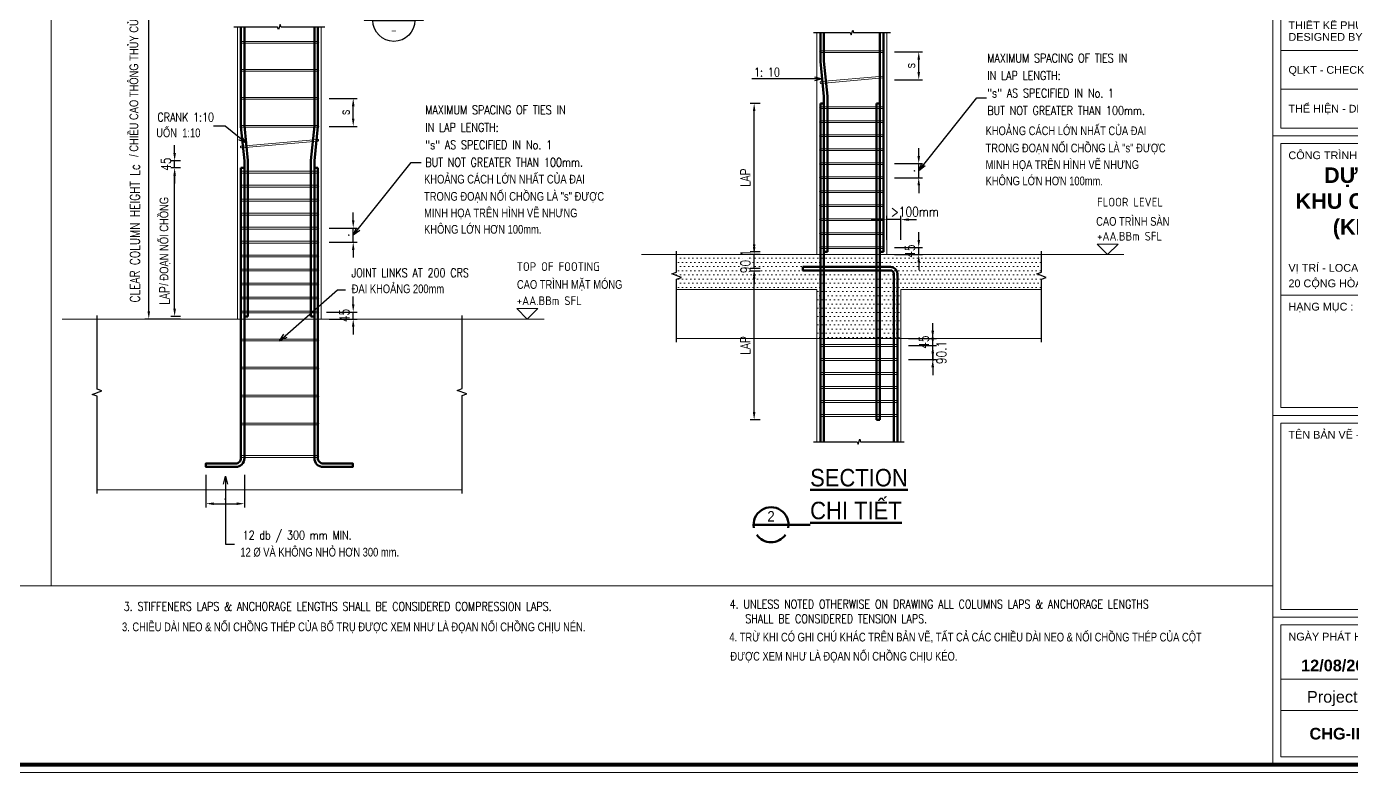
# Model space of a CAD drawing. Header units: millimetres. Extents: x -88960 to 836140, y 175458 to 320791.
# Drawn here: x 368116 to 402266, y 176958 to 196175 of the extents above; entities that cross this region are included whole.
import ezdxf
from ezdxf.enums import TextEntityAlignment as Align

# ---------------------------------------------------------------- set-up
doc = ezdxf.new("R2010")
doc.units = ezdxf.units.MM
doc.header["$LTSCALE"] = 1000
doc.layers.get('0').update_dxf_attribs({"linetype": 'CONTINUOUS'})
doc.layers.get('DEFPOINTS').update_dxf_attribs({"linetype": 'CONTINUOUS'})
for name, color, linetype, lineweight in [('Ap0102_dim', 145, 'CONTINUOUS', 25), ('Ap0104_leader', 145, 'CONTINUOUS', 25), ('Ap0202_T', 141, 'CONTINUOUS', 25), ('Ap0205_T', 253, 'CONTINUOUS', 50), ('Ap0310_PSS', 130, 'CONTINUOUS', 18), ('Ap0311_H', 8, 'CONTINUOUS', 15), ('Ap0314_Kh', 253, 'CONTINUOUS', 15), ('Ap0401_Reinf', 1, 'CONTINUOUS', 50), ('Ap0402_Reinf.S', 6, 'CONTINUOUS', 35), ('Ap0403_RT', 40, 'CONTINUOUS', 20)]:
    doc.layers.add(name, color=color, linetype=linetype, lineweight=lineweight)
doc.styles.add('ARC8', font='simplex', dxfattribs={"width": 0.8})
doc.styles.add('Arial', font='arial.ttf', dxfattribs={"width": 0.8})
doc.styles.add('CHG_XX_Khung ten$0$A1 BORDER$0$ARIAL', font='arial.ttf')
doc.styles.add('CHG_XX_Khung ten$0$A1 BORDER$0$Arial - Bold', font='arialbd.ttf', dxfattribs={"height": 2.5})
doc.styles.add('CHG_XX_Khung ten$0$title block pccc$0$ARIAL', font='arial.ttf')
doc.styles.add('ISOCP', font='isocp.shx')
doc.styles.add('romans', font='romans.shx', dxfattribs={"width": 0.8})
doc.styles.add('S-TEXT35', font='VHELVEN_0.TTF', dxfattribs={"width": 0.9})
doc.styles.add('S-TEXT50', font='VHELVEN_0.TTF', dxfattribs={"width": 0.9})
doc.styles.add('vn-vni', font='vn_vni.shx', dxfattribs={"width": 0.8})
doc.dimstyles.new('TL 20', dxfattribs={"dimscale": 0, "dimtxt": 250, "dimasz": 200, "dimexe": 100, "dimexo": 200, "dimgap": 100, "dimtad": 1, "dimdec": 1, "dimlfac": 0.2, "dimdsep": 46, "dimtxsty": 'romans', "dimcen": 200, "dimdle": 100, "dimclrd": 256, "dimclre": 256, "dimclrt": 1, "dimaunit": 1, "dimadec": 0, "dimazin": 0, "dimtfac": 1, "dimtdec": 1, "dimtix": 1, "dimtmove": 2, "dimatfit": 3, "dimldrblk": 'OPEN30', "dimfxl": 1, "dimtolj": 1, "dimtzin": 0, "dimarcsym": 0})
doc.dimstyles.new('TL 25', dxfattribs={"dimscale": 0, "dimtxt": 250, "dimasz": 200, "dimexe": 100, "dimexo": 200, "dimgap": 100, "dimtad": 1, "dimdec": 1, "dimlfac": 0.25, "dimdsep": 46, "dimtxsty": 'romans', "dimcen": 200, "dimdle": 100, "dimclrd": 256, "dimclre": 256, "dimclrt": 1, "dimaunit": 1, "dimadec": 0, "dimazin": 0, "dimtfac": 1, "dimtdec": 1, "dimtix": 1, "dimtmove": 2, "dimatfit": 3, "dimldrblk": 'OPEN30', "dimfxl": 1, "dimtolj": 1, "dimtzin": 0, "dimarcsym": 0})

# ---------------------------------------------------------------- blocks, each defined once
blk = doc.blocks.new('*D301')
at = {"layer": 'Ap0102_dim', "lineweight": -2, "transparency": 16777216}
for p, q in [((372742, 184629), (372742, 183783)), ((373733, 184629), (373733, 183783)), ((372942, 183883), (373533, 183883))]:
    blk.add_line(p, q, dxfattribs=at)
at = {"layer": 'Ap0102_dim', "transparency": 16777216}
for points in [[(372942, 183916), (372942, 183849), (372742, 183883)], [(373533, 183916), (373533, 183849), (373733, 183883)]]:
    blk.add_solid(points, dxfattribs=at)
at = {"layer": 'DEFPOINTS', "color": 0, "transparency": 16777216}
for p in [(372742, 184829), (373733, 184829), (373733, 183883)]:
    blk.add_point(p, dxfattribs=at)
at = {"layer": 'Ap0102_dim', "color": 1, "transparency": 16777216, "insert": (373237, 184108), "char_height": 250, "attachment_point": 5, "style": 'romans'}
blk.add_mtext('\\A1;.', dxfattribs=at)
blk = doc.blocks.new('_Open30')
at = {"color": 0, "linetype": 'ByBlock', "lineweight": -2}
for p, q in [((-1, 0.27), (0, 0)), ((0, 0), (-1, -0.27)), ((0, 0), (-1, 0))]:
    blk.add_line(p, q, dxfattribs=at)
blk = doc.blocks.new('*D302')
at = {"layer": 'Ap0102_dim', "lineweight": -2, "transparency": 16777216}
for p, q in [((376537, 189019), (376537, 189219)), ((375847, 188819), (376637, 188819)), ((375915, 188639), (376637, 188639)), ((376537, 188639), (376537, 188819)), ((376537, 188439), (376537, 188239))]:
    blk.add_line(p, q, dxfattribs=at)
at = {"layer": 'Ap0102_dim', "transparency": 16777216}
for points in [[(376504, 189019), (376570, 189019), (376537, 188819)], [(376504, 188439), (376570, 188439), (376537, 188639)]]:
    blk.add_solid(points, dxfattribs=at)
at = {"layer": 'DEFPOINTS', "color": 0, "transparency": 16777216}
for p in [(375647, 188819, 450), (375715, 188639, 450), (376537, 188819)]:
    blk.add_point(p, dxfattribs=at)
at = {"layer": 'Ap0102_dim', "color": 1, "transparency": 16777216, "insert": (376312, 188729), "char_height": 250, "attachment_point": 5, "rotation": 90, "style": 'romans'}
blk.add_mtext('\\A1;45', dxfattribs=at)
blk = doc.blocks.new('*D307')
at = {"layer": 'Ap0102_dim', "lineweight": -2, "transparency": 16777216}
for p, q in [((376537, 191181), (376537, 191381)), ((375915, 190981), (376637, 190981)), ((376537, 190621), (376537, 190981)), ((375915, 190621), (376637, 190621)), ((376537, 190421), (376537, 190221))]:
    blk.add_line(p, q, dxfattribs=at)
at = {"layer": 'Ap0102_dim', "transparency": 16777216}
for points in [[(376504, 191181), (376570, 191181), (376537, 190981)], [(376504, 190421), (376570, 190421), (376537, 190621)]]:
    blk.add_solid(points, dxfattribs=at)
at = {"layer": 'DEFPOINTS', "color": 0, "transparency": 16777216}
for p in [(375715, 190981, 450), (376537, 190981), (375715, 190621, 450)]:
    blk.add_point(p, dxfattribs=at)
at = {"layer": 'Ap0102_dim', "color": 1, "transparency": 16777216, "insert": (376312, 190801), "char_height": 250, "attachment_point": 5, "rotation": 90, "style": 'romans'}
blk.add_mtext('\\A1;.', dxfattribs=at)
blk = doc.blocks.new('SN3')
at = {"layer": 'Ap0202_T'}
h = blk.add_hatch(color=256, dxfattribs=at)
edge = h.paths.add_edge_path()
edge.add_line((-849, 0), (-424, 424))
edge.add_ellipse((0, 0), major_axis=(-424, 424), ratio=1, start_angle=0, end_angle=45)
edge.add_line((-600, 0), (-849, 0))
edge = h.paths.add_edge_path()
edge.add_line((-424, 424), (0, 849))
edge.add_line((0, 849), (424, 424))
edge.add_ellipse((0, 0), major_axis=(-424, -424), ratio=1, start_angle=180, end_angle=225)
edge.add_ellipse((0, 0), major_axis=(-424, 424), ratio=1, start_angle=315, end_angle=360)
edge = h.paths.add_edge_path()
edge.add_ellipse((0, 0), major_axis=(-424, -424), ratio=1, start_angle=135, end_angle=180)
edge.add_line((424, 424), (849, 0))
edge.add_line((849, 0), (600, 0))
blk.add_line((-600, 0), (600, 0), dxfattribs=at)
blk.add_lwpolyline([(-600, 0), (-849, 0), (0, 849), (849, 0), (600, 0)], dxfattribs=at)
blk.add_circle((0, 0), 600, dxfattribs=at)
at = {"layer": 'Ap0202_T', "style": 'Arial', "width": 0.8}
blk.add_attdef('SN3', text='', height=350, dxfattribs=at).set_placement((15, 100), align=Align.CENTER)
at = {"layer": 'Ap0202_T', "style": 'ISOCP'}
blk.add_attdef('REF', text='', height=250, dxfattribs=at).set_placement((0, -400), align=Align.CENTER)
blk = doc.blocks.new('*D288')
at = {"layer": 'Ap0102_dim', "lineweight": -2, "transparency": 16777216}
for p, q in [((391112, 192842), (391112, 193042)), ((390490, 192642), (391212, 192642)), ((391112, 192281), (391112, 192642)), ((390490, 192281), (391212, 192281)), ((391112, 192081), (391112, 191881))]:
    blk.add_line(p, q, dxfattribs=at)
at = {"layer": 'Ap0102_dim', "transparency": 16777216}
for points in [[(391079, 192842), (391146, 192842), (391112, 192642)], [(391079, 192081), (391146, 192081), (391112, 192281)]]:
    blk.add_solid(points, dxfattribs=at)
at = {"layer": 'DEFPOINTS', "color": 0, "transparency": 16777216}
for p in [(390290, 192642, 450), (391112, 192642), (390290, 192281, 450)]:
    blk.add_point(p, dxfattribs=at)
at = {"layer": 'Ap0102_dim', "color": 1, "transparency": 16777216, "insert": (390887, 192461), "char_height": 250, "attachment_point": 5, "rotation": 90, "style": 'romans'}
blk.add_mtext('\\A1;.', dxfattribs=at)
blk = doc.blocks.new('*D289')
at = {"layer": 'Ap0102_dim', "lineweight": -2, "transparency": 16777216}
for p, q in [((391112, 190679), (391112, 190879)), ((390490, 190479), (391212, 190479)), ((390490, 190299), (391212, 190299)), ((391112, 190299), (391112, 190479)), ((391112, 190099), (391112, 189899))]:
    blk.add_line(p, q, dxfattribs=at)
at = {"layer": 'Ap0102_dim', "transparency": 16777216}
for points in [[(391079, 190679), (391146, 190679), (391112, 190479)], [(391079, 190099), (391146, 190099), (391112, 190299)]]:
    blk.add_solid(points, dxfattribs=at)
at = {"layer": 'DEFPOINTS', "color": 0, "transparency": 16777216}
for p in [(390290, 190479, 450), (390290, 190299, 450), (391112, 190479)]:
    blk.add_point(p, dxfattribs=at)
at = {"layer": 'Ap0102_dim', "color": 1, "transparency": 16777216, "insert": (390887, 190389), "char_height": 250, "attachment_point": 5, "rotation": 90, "style": 'romans'}
blk.add_mtext('\\A1;45', dxfattribs=at)
blk = doc.blocks.new('*D290')
at = {"layer": 'Ap0102_dim', "lineweight": -2, "transparency": 16777216}
for p, q in [((390490, 195525), (391212, 195525)), ((391112, 195004), (391112, 195325)), ((390490, 194804), (391212, 194804))]:
    blk.add_line(p, q, dxfattribs=at)
at = {"layer": 'Ap0102_dim', "transparency": 16777216}
for points in [[(391079, 195325), (391146, 195325), (391112, 195525)], [(391079, 195004), (391146, 195004), (391112, 194804)]]:
    blk.add_solid(points, dxfattribs=at)
at = {"layer": 'DEFPOINTS', "color": 0, "transparency": 16777216}
for p in [(390290, 195525, 450), (391112, 195525), (390290, 194804, 450)]:
    blk.add_point(p, dxfattribs=at)
at = {"layer": 'Ap0102_dim', "color": 1, "transparency": 16777216, "insert": (390887, 195164), "char_height": 250, "attachment_point": 5, "rotation": 90, "style": 'romans'}
blk.add_mtext('\\A1;s', dxfattribs=at)
blk = doc.blocks.new('*D291')
at = {"layer": 'Ap0102_dim', "lineweight": -2, "transparency": 16777216}
for p, q in [((387024, 194196), (386770, 194196)), ((386870, 190567), (386870, 193996)), ((387024, 190367), (386770, 190367))]:
    blk.add_line(p, q, dxfattribs=at)
at = {"layer": 'Ap0102_dim', "transparency": 16777216}
for points in [[(386837, 193996), (386904, 193996), (386870, 194196)], [(386837, 190567), (386904, 190567), (386870, 190367)]]:
    blk.add_solid(points, dxfattribs=at)
at = {"layer": 'DEFPOINTS', "color": 0, "transparency": 16777216}
for p in [(386870, 194196), (387224, 194196, 450), (387224, 190367, 450)]:
    blk.add_point(p, dxfattribs=at)
at = {"layer": 'Ap0102_dim', "color": 1, "transparency": 16777216, "insert": (386645, 192281), "char_height": 250, "attachment_point": 5, "rotation": 90, "style": 'romans'}
blk.add_mtext('\\A1;LAP', dxfattribs=at)
blk = doc.blocks.new('*D292')
at = {"layer": 'Ap0102_dim', "lineweight": -2, "ltscale": 50, "transparency": 16777216}
for p, q in [((390290, 190679), (390290, 191300)), ((390651, 190679), (390651, 191300)), ((390090, 191200), (389890, 191200)), ((390651, 191200), (390290, 191200)), ((390851, 191200), (391051, 191200))]:
    blk.add_line(p, q, dxfattribs=at)
at = {"layer": 'Ap0102_dim', "ltscale": 50, "transparency": 16777216}
for points in [[(390090, 191234), (390090, 191167), (390290, 191200)], [(390851, 191234), (390851, 191167), (390651, 191200)]]:
    blk.add_solid(points, dxfattribs=at)
at = {"layer": 'DEFPOINTS', "color": 0, "ltscale": 50, "transparency": 16777216}
for p in [(390290, 191200), (390290, 190479), (390651, 190479)]:
    blk.add_point(p, dxfattribs=at)
at = {"layer": 'Ap0102_dim', "color": 1, "ltscale": 50, "transparency": 16777216, "insert": (391011, 191403), "char_height": 250, "attachment_point": 5, "style": 'romans'}
blk.add_mtext('\\A1;>100mm', dxfattribs=at)
blk = doc.blocks.new('*D293')
at = {"layer": 'Ap0102_dim', "lineweight": -2, "ltscale": 50, "transparency": 16777216}
for p, q in [((386870, 190499), (386870, 190699)), ((387024, 190299), (386770, 190299)), ((386870, 189939), (386870, 190299)), ((387024, 189939), (386770, 189939)), ((386870, 189739), (386870, 189539))]:
    blk.add_line(p, q, dxfattribs=at)
at = {"layer": 'Ap0102_dim', "ltscale": 50, "transparency": 16777216}
for points in [[(386837, 190499), (386904, 190499), (386870, 190299)], [(386837, 189739), (386904, 189739), (386870, 189939)]]:
    blk.add_solid(points, dxfattribs=at)
at = {"layer": 'DEFPOINTS', "color": 0, "ltscale": 50, "transparency": 16777216}
for p in [(386870, 190299), (387224, 190299, 901), (387224, 189939, 901)]:
    blk.add_point(p, dxfattribs=at)
at = {"layer": 'Ap0102_dim', "color": 1, "ltscale": 50, "transparency": 16777216, "insert": (386645, 190119), "char_height": 250, "attachment_point": 5, "rotation": 90, "style": 'romans'}
blk.add_mtext('\\A1;90.1', dxfattribs=at)
blk = doc.blocks.new('*D294')
at = {"layer": 'Ap0102_dim', "lineweight": -2, "transparency": 16777216}
for p, q in [((387024, 189871), (386770, 189871)), ((386870, 186243), (386870, 189671)), ((387024, 186043), (386770, 186043))]:
    blk.add_line(p, q, dxfattribs=at)
at = {"layer": 'Ap0102_dim', "transparency": 16777216}
for points in [[(386837, 189671), (386904, 189671), (386870, 189871)], [(386837, 186243), (386904, 186243), (386870, 186043)]]:
    blk.add_solid(points, dxfattribs=at)
at = {"layer": 'DEFPOINTS', "color": 0, "transparency": 16777216}
for p in [(386870, 189871), (387224, 189871, 450), (387224, 186043, 450)]:
    blk.add_point(p, dxfattribs=at)
at = {"layer": 'Ap0102_dim', "color": 1, "transparency": 16777216, "insert": (386645, 187957), "char_height": 250, "attachment_point": 5, "rotation": 90, "style": 'romans'}
blk.add_mtext('\\A1;LAP', dxfattribs=at)
blk = doc.blocks.new('*D295')
at = {"layer": 'Ap0102_dim', "lineweight": -2, "transparency": 16777216}
for p, q in [((391473, 188337), (391473, 188537)), ((390851, 188137), (391573, 188137)), ((390851, 187957), (391573, 187957)), ((391473, 187957), (391473, 188137)), ((391473, 187757), (391473, 187557))]:
    blk.add_line(p, q, dxfattribs=at)
at = {"layer": 'Ap0102_dim', "transparency": 16777216}
for points in [[(391439, 188337), (391506, 188337), (391473, 188137)], [(391439, 187757), (391506, 187757), (391473, 187957)]]:
    blk.add_solid(points, dxfattribs=at)
at = {"layer": 'DEFPOINTS', "color": 0, "transparency": 16777216}
for p in [(390651, 188137, 450), (390651, 187957, 450), (391473, 188137)]:
    blk.add_point(p, dxfattribs=at)
at = {"layer": 'Ap0102_dim', "color": 1, "transparency": 16777216, "insert": (391248, 188047), "char_height": 250, "attachment_point": 5, "rotation": 90, "style": 'romans'}
blk.add_mtext('\\A1;45', dxfattribs=at)
blk = doc.blocks.new('*D298')
at = {"layer": 'Ap0102_dim', "lineweight": -2, "transparency": 16777216}
for p, q in [((375915, 194323), (376637, 194323)), ((376537, 193803), (376537, 194123)), ((375915, 193603), (376637, 193603))]:
    blk.add_line(p, q, dxfattribs=at)
at = {"layer": 'Ap0102_dim', "transparency": 16777216}
for points in [[(376504, 194123), (376570, 194123), (376537, 194323)], [(376504, 193803), (376570, 193803), (376537, 193603)]]:
    blk.add_solid(points, dxfattribs=at)
at = {"layer": 'DEFPOINTS', "color": 0, "transparency": 16777216}
for p in [(375715, 194323, 450), (376537, 194323), (375715, 193603, 450)]:
    blk.add_point(p, dxfattribs=at)
at = {"layer": 'Ap0102_dim', "color": 1, "transparency": 16777216, "insert": (376312, 193963), "char_height": 250, "attachment_point": 5, "rotation": 90, "style": 'romans'}
blk.add_mtext('\\A1;s', dxfattribs=at)
blk = doc.blocks.new('LEVELS')
blk.add_lwpolyline([(-3, 3), (3, 3), (0, 0)], close=True)
at = {"style": 'ISOCP'}
for tag, p in [('LEVEL_1R', (3, 8.75)), ('LEVEL_2R', (3, 4))]:
    blk.add_attdef(tag, text='', height=2.5, dxfattribs=at).set_placement(p, align=Align.RIGHT)
for tag, p in [('LEVEL_1L', (-3, 8.75)), ('LEVEL_2L', (-3, 4))]:
    blk.add_attdef(tag, p, '', height=2.5, dxfattribs=at)
blk = doc.blocks.new('*D177')
at = {"layer": 'Ap0102_dim', "lineweight": -2, "transparency": 16777216}
for p, q in [((372089, 199990), (371168, 199990)), ((371268, 188839), (371268, 199790)), ((372089, 188639), (371168, 188639))]:
    blk.add_line(p, q, dxfattribs=at)
at = {"layer": 'Ap0102_dim', "transparency": 16777216}
for points in [[(371235, 199790), (371301, 199790), (371268, 199990)], [(371235, 188839), (371301, 188839), (371268, 188639)]]:
    blk.add_solid(points, dxfattribs=at)
at = {"layer": 'DEFPOINTS', "color": 0, "transparency": 16777216}
for p in [(371268, 199990), (372289, 199990), (372289, 188639)]:
    blk.add_point(p, dxfattribs=at)
at = {"layer": 'Ap0102_dim', "color": 1, "transparency": 16777216, "insert": (370910, 190847), "char_height": 250, "attachment_point": 5, "rotation": 90, "style": 'romans'}
blk.add_mtext('\\A1;CLEAR COLUMN HEIGHT Lc', dxfattribs=at)
blk = doc.blocks.new('*D178')
at = {"layer": 'Ap0102_dim', "lineweight": -2, "transparency": 16777216}
for p, q in [((372089, 192535), (371835, 192535)), ((371935, 188906), (371935, 192335)), ((372089, 188706), (371835, 188706))]:
    blk.add_line(p, q, dxfattribs=at)
at = {"layer": 'Ap0102_dim', "transparency": 16777216}
for points in [[(371901, 192335), (371968, 192335), (371935, 192535)], [(371901, 188906), (371968, 188906), (371935, 188706)]]:
    blk.add_solid(points, dxfattribs=at)
at = {"layer": 'DEFPOINTS', "color": 0, "transparency": 16777216}
for p in [(371935, 192535), (372289, 192535, 450), (372289, 188706, 450)]:
    blk.add_point(p, dxfattribs=at)
at = {"layer": 'Ap0102_dim', "color": 1, "transparency": 16777216, "insert": (371673, 189242), "char_height": 250, "attachment_point": 5, "rotation": 90, "style": 'romans'}
blk.add_mtext('\\A1;LAP', dxfattribs=at)
blk = doc.blocks.new('*D179')
at = {"layer": 'Ap0102_dim', "lineweight": -2, "transparency": 16777216}
for p, q in [((371935, 192915), (371935, 193115)), ((372089, 192715), (371835, 192715)), ((371935, 192535), (371935, 192715)), ((372089, 192535), (371835, 192535)), ((371935, 192335), (371935, 192135))]:
    blk.add_line(p, q, dxfattribs=at)
at = {"layer": 'Ap0102_dim', "transparency": 16777216}
for points in [[(371901, 192915), (371968, 192915), (371935, 192715)], [(371901, 192335), (371968, 192335), (371935, 192535)]]:
    blk.add_solid(points, dxfattribs=at)
at = {"layer": 'DEFPOINTS', "color": 0, "transparency": 16777216}
for p in [(371935, 192715), (372289, 192715, 450), (372289, 192535, 450)]:
    blk.add_point(p, dxfattribs=at)
at = {"layer": 'Ap0102_dim', "color": 1, "transparency": 16777216, "insert": (371710, 192625), "char_height": 250, "attachment_point": 5, "rotation": 90, "style": 'romans'}
blk.add_mtext('\\A1;45', dxfattribs=at)
blk = doc.blocks.new('*D184')
at = {"layer": 'Ap0102_dim', "lineweight": -2, "transparency": 16777216}
for p, q in [((391473, 188157), (391473, 188357)), ((390851, 187957), (391573, 187957)), ((391473, 187597), (391473, 187957)), ((390851, 187597), (391573, 187597)), ((391473, 187397), (391473, 187197))]:
    blk.add_line(p, q, dxfattribs=at)
at = {"layer": 'Ap0102_dim', "transparency": 16777216}
for points in [[(391439, 188157), (391506, 188157), (391473, 187957)], [(391439, 187397), (391506, 187397), (391473, 187597)]]:
    blk.add_solid(points, dxfattribs=at)
at = {"layer": 'DEFPOINTS', "color": 0, "transparency": 16777216}
for p in [(390651, 187957, 901), (391473, 187957), (390651, 187597, 450)]:
    blk.add_point(p, dxfattribs=at)
at = {"layer": 'Ap0102_dim', "color": 1, "transparency": 16777216, "insert": (391698, 187777), "char_height": 250, "attachment_point": 5, "rotation": 90, "style": 'romans'}
blk.add_mtext('\\A1;90.1', dxfattribs=at)
blk = doc.blocks.new('CHG_XX_Khung ten')
for p, q in [((687, 577), (687, 17)), ((687, 179), (824, 179)), ((687, 107), (824, 107)), ((687, 55), (824, 55))]:
    blk.add_line(p, q)
at = {"linetype": 'Continuous'}
blk.add_line((689, 39), (822, 39), dxfattribs=at)
blk.add_lwpolyline([(15, 579), (826, 579), (826, 15), (15, 15)], close=True)
at = {"color": 4, "linetype": 'Continuous', "const_width": 1}
blk.add_lwpolyline([(17, 577), (824, 577), (824, 17), (17, 17)], close=True, dxfattribs=at)
at = {"color": 9, "linetype": 'Continuous'}
for points in [[(822, 201), (689, 201), (689, 211), (822, 211)], [(822, 191), (689, 191), (689, 201), (822, 201)], [(822, 181), (689, 181), (689, 191), (822, 191)]]:
    blk.add_lwpolyline(points, close=True, dxfattribs=at)
at = {"linetype": 'Continuous'}
for points in [[(689, 177), (822, 177), (822, 138), (689, 138)], [(689, 109), (822, 109), (822, 138), (689, 138)], [(689, 105), (822, 105), (822, 57), (689, 57)], [(689, 53), (822, 53), (822, 31), (689, 31)], [(822, 19), (689, 19), (689, 31), (822, 31)]]:
    blk.add_lwpolyline(points, close=True, dxfattribs=at)
for s, style, p in [('THIẾT KẾ PHƯƠNG ÁN', 'CHG_XX_Khung ten$0$title block pccc$0$ARIAL', (691, 207.5)), ('DESIGNED BY', 'CHG_XX_Khung ten$0$title block pccc$0$ARIAL', (691, 204.5)), ('QLKT - CHECK', 'CHG_XX_Khung ten$0$title block pccc$0$ARIAL', (691, 196)), ('THỂ HIỆN - DRAWN BY', 'CHG_XX_Khung ten$0$title block pccc$0$ARIAL', (691, 186)), ('CÔNG TRÌNH - PROJECT', 'CHG_XX_Khung ten$0$A1 BORDER$0$ARIAL', (691, 174)), ('VỊ TRÍ - LOCATION', 'CHG_XX_Khung ten$0$A1 BORDER$0$ARIAL', (691, 145)), ('20 CỘNG HÒA, PHƯỜNG 12, QUẬN TÂN BÌNH, TP. HCM', 'CHG_XX_Khung ten$0$A1 BORDER$0$ARIAL', (691, 141)), ('HẠNG MỤC :', 'CHG_XX_Khung ten$0$A1 BORDER$0$ARIAL', (691, 135)), ('TÊN BẢN VẼ - DRAWING TITTLE', 'CHG_XX_Khung ten$0$A1 BORDER$0$ARIAL', (691, 102)), ('NGÀY PHÁT HÀNH - ISSUE DATE', 'CHG_XX_Khung ten$0$A1 BORDER$0$ARIAL', (691, 50))]:
    blk.add_text(s, height=2, dxfattribs=dict(style=style)).set_placement(p, align=Align.MIDDLE_LEFT)
for s, style, p in [('12/08/2019', 'CHG_XX_Khung ten$0$A1 BORDER$0$Arial - Bold', (704.75, 42.57)), ('Project', 'CHG_XX_Khung ten$0$A1 BORDER$0$ARIAL', (702.28, 34.5)), ('CHG-II', 'CHG_XX_Khung ten$0$A1 BORDER$0$Arial - Bold', (702.94, 25))]:
    blk.add_text(s, height=3, dxfattribs=dict(style=style)).set_placement(p, align=Align.MIDDLE_CENTER)
at = {"insert": (755.4, 170.88), "char_height": 4, "width": 159.8745, "attachment_point": 2, "style": 'CHG_XX_Khung ten$0$A1 BORDER$0$Arial - Bold'}
blk.add_mtext('DỰ ÁN ĐẦU TƯ XÂY DỰNG KINH DOANH\\PKHU CHUNG CƯ - THƯƠNG MẠI - VĂN PHÒNG\\P(KHU PHỨC HỢP CÔNG HÒA GARDEN)', dxfattribs=at)

msp = doc.modelspace()

# ---------------------------------------------------------------- hatches: boundary and pattern name
at = {"layer": 'Ap0311_H', "ltscale": 50}
h = msp.add_hatch(dxfattribs=at)
h.set_pattern_fill('DOTS', color=256, scale=67.5675, style=0)
h.set_pattern_definition([(0, (331445.22, 162960.87), (53.6317, 107.2634), [0, -107.2634])])
h.paths.add_polyline_path([(390650.58323, 189398.38155), (394276.70573, 189398.38155), (394276.70573, 189668.65155), (394400.46585, 189713.69655), (394152.94561, 189803.78655), (394276.70573, 189848.83155), (394276.70573, 190299.28155), (384871.30973, 190299.28155), (384871.30973, 189848.83155), (384747.54961, 189803.78655), (384995.06985, 189713.69655), (384871.30973, 189668.65155), (384871.30973, 189398.38155), (388488.42323, 189398.38155), (388488.42323, 188137.12155), (390650.58323, 188137.12155)])

# ---------------------------------------------------------------- linework, layer by layer
at = {"layer": 'Ap0104_leader'}
for p, q in [((374611.35559, 196099.19857, 225.22466), (374588.83309, 196161.07863, 225.22466)), ((374656.40059, 196222.95869, 225.22466), (374611.35559, 196099.19857, 225.22466)), ((374678.92309, 196161.07863, 225.22466), (374656.40059, 196222.95869, 225.22466)), ((389524.45823, 185479.46655, 450.44931), (389546.98073, 185417.58649, 450.44931)), ((389546.98073, 185417.58649, 450.44931), (389592.02573, 185541.34661, 450.44931)), ((389592.02573, 185541.34661, 450.44931), (389614.54823, 185479.46655, 450.44931))]:
    msp.add_line(p, q, dxfattribs=at)
at = {"layer": 'Ap0104_leader', "linetype": 'Continuous'}
for p, q in [((384747.54961, 189803.78655, 450.44931), (384871.30973, 189848.83155, 450.44931)), ((384995.06985, 189713.69655, 450.44931), (384747.54961, 189803.78655, 450.44931)), ((384871.30973, 189668.65155, 450.44931), (384995.06985, 189713.69655, 450.44931))]:
    msp.add_line(p, q, dxfattribs=at)
at = {"layer": 'Ap0104_leader'}
for points, elevation in [([(374588.83309, 196161.07863), (373462.70809, 196161.07863)], 225.22466), ([(388398.33323, 196019.99655), (389344.27823, 196019.99655), (389366.80073, 195958.11649), (389411.84573, 196081.87661), (389434.36823, 196019.99655), (390380.31323, 196019.99655)], 450.44931), ([(388398.33323, 185479.46655), (389524.45823, 185479.46655)], 450.44931), ([(389614.54823, 185479.46655), (390740.67323, 185479.46655)], 450.44931)]:
    msp.add_lwpolyline(points, dxfattribs=dict(at, elevation=elevation))
msp.add_lwpolyline([(375805.04809, 196161.07863), (374678.92309, 196161.07863)], dxfattribs=at)
at = {"layer": 'Ap0104_leader', "linetype": 'Continuous', "elevation": 450.44931}
for points in [[(384871.30973, 189848.83155), (384871.30973, 190389.37155)], [(394276.70573, 188047.03155), (394276.70573, 189668.65155), (394400.46585, 189713.69655), (394152.94561, 189803.78655), (394276.70573, 189848.83155), (394276.70573, 190389.37155)], [(384871.30973, 188047.03155), (384871.30973, 189668.65155)], [(369935.68459, 184148.05639), (369935.68459, 186650.89023), (369811.92447, 186695.93523), (370059.44471, 186786.02523), (369935.68459, 186831.07023), (369935.68459, 188728.65363)], [(379341.08059, 184148.05639), (379341.08059, 186667.23261), (379464.84071, 186712.27761), (379217.32047, 186802.36761), (379341.08059, 186847.41261), (379341.08059, 188728.65363)]]:
    msp.add_lwpolyline(points, dxfattribs=at)
at = {"layer": 'Ap0205_T', "ltscale": 100}
msp.add_line((386854.9772, 183340.04611), (388312.79883, 183340.04611), dxfattribs=at)
for start_param, end_param in [(6.1072769158, 9.600681106), (10.0373794861, 11.9537638429)]:
    msp.add_ellipse((387305.4272, 183340.04611), major_axis=(450.45, 0.00118), ratio=0.9999999985, start_param=start_param, end_param=end_param, dxfattribs=at)
at = {"layer": 'Ap0310_PSS'}
for p, q in [((373552.79809, 188638.56363, 450.44931), (373552.79809, 196161.07863, 450.44931)), ((375714.95809, 188638.56363, 450.44931), (375714.95809, 196161.07863, 450.44931)), ((388488.42323, 196019.99655, 450.44931), (388488.42323, 190299.28155, 450.44931)), ((388488.42323, 190299.28155, 450.44931), (388488.42323, 196019.99655, 450.44931)), ((390290.22323, 196019.99655, 450.44931), (390290.22323, 190299.28155, 450.44931)), ((390290.22323, 190299.28155, 450.44931), (390290.22323, 196019.99655, 450.44931)), ((384871.30973, 190299.28155, 450.44931), (388488.42323, 190299.28155, 450.44931)), ((390290.22323, 190299.28155, 450.44931), (394276.70573, 190299.28155, 450.44931)), ((384871.30973, 189398.38155, 450.44931), (388488.42323, 189398.38155, 450.44931)), ((388488.42323, 185479.46655, 450.44931), (388488.42323, 189398.38155, 450.44931)), ((390650.58323, 185479.46655, 450.44931), (390650.58323, 189398.38155, 450.44931)), ((390650.58323, 189398.38155, 450.44931), (394276.70573, 189398.38155, 450.44931)), ((369935.68459, 188638.56363, 450.44931), (373552.79809, 188638.56363, 450.44931)), ((375714.95809, 188638.56363), (379341.08059, 188638.56363)), ((384871.30973, 188137.12155, 450.44931), (394276.70573, 188137.12155, 450.44931)), ((369935.68459, 184238.14639, 450.44931), (379341.08059, 184238.14639, 450.44931))]:
    msp.add_line(p, q, dxfattribs=at)
at = {"layer": 'Ap0311_H'}
for p, q in [((383970.40973, 190299.28155, 450.44931), (396397.2479, 190299.28155, 450.44931)), ((369034.78459, 188638.56363, 450.44931), (381461.62276, 188638.56363, 450.44931)), ((333818.39108, 181768.74765), (400240.41732, 181768.7477))]:
    msp.add_line(p, q, dxfattribs=at)
at = {"layer": 'Ap0311_H', "ltscale": 50}
msp.add_lwpolyline([(368748.27915, 181768.74767), (368748.27916, 232914.31452), (333818.39108, 232914.31452), (333818.39108, 181768.74765)], dxfattribs=at)
at = {"layer": 'Ap0311_H'}
msp.add_lwpolyline([(400240.4173, 181768.7477), (368748.27916, 181768.74767), (368748.27916, 232914.31452), (400240.41732, 232914.31453)], close=True, dxfattribs=at)
at = {"layer": 'Ap0401_Reinf'}
for p, q in [((373642.88809, 193611.51467, 450.44931), (373642.88809, 196161.07863, 450.44931)), ((373732.97809, 196161.07863, 450.44931), (373732.97809, 193616.03052, 450.44931)), ((375534.77809, 196161.07863, 450.44931), (375534.77809, 193616.03052, 450.44931)), ((375624.86809, 193611.51467, 450.44931), (375624.86809, 196161.07863, 450.44931)), ((388578.51323, 195276.75405, 450.44931), (388578.51323, 196019.99655, 450.44931)), ((388668.60323, 195281.24734, 450.44931), (388668.60323, 196019.99655, 450.44931)), ((390110.04323, 196019.99655, 450.44931), (390110.04323, 186042.52905, 450.44931)), ((390200.13323, 190366.84905, 450.44931), (390200.13323, 196019.99655, 450.44931)), ((388668.60323, 194375.85405, 450.44931), (388578.51323, 195276.75405, 450.44931)), ((388758.69323, 194380.34734, 450.44931), (388668.60323, 195281.24734, 450.44931)), ((373643.33798, 194507.93837, 450.44931), (373642.88809, 194516.93613, 450.44931)), ((373733.42798, 194510.18921, 450.44931), (373732.97809, 194519.18697, 450.44931)), ((375534.3282, 194510.18921, 450.44931), (375534.77809, 194519.18697, 450.44931)), ((375624.4182, 194507.93837, 450.44931), (375624.86809, 194516.93613, 450.44931)), ((388668.60323, 194375.85405, 450.44931), (388668.60323, 185479.46655, 450.44931)), ((388758.69323, 190366.84905, 450.44931), (388758.69323, 194380.34734, 450.44931)), ((388578.51323, 194195.67405, 450.44931), (388668.60323, 194195.67405, 450.44931)), ((388578.51323, 185479.46655, 450.44931), (388578.51323, 194195.67405, 450.44931)), ((390019.95323, 186042.52905, 450.44931), (390019.95323, 194195.67405, 450.44931)), ((390110.04323, 194195.67405, 450.44931), (390019.95323, 194195.67405, 450.44931)), ((373643.78899, 193602.55083, 450.44931), (373642.88809, 193611.51467, 450.44931)), ((373732.97809, 192715.13613, 450.44931), (373643.78899, 193602.55083, 450.44931)), ((373822.6165, 192724.14519, 450.44931), (373732.97639, 193616.04743, 450.44931)), ((375445.13968, 192724.14519, 450.44931), (375534.77979, 193616.04743, 450.44931)), ((375534.77809, 192715.13613, 450.44931), (375623.96718, 193602.55083, 450.44931)), ((375623.96718, 193602.55083, 450.44931), (375624.86809, 193611.51467, 450.44931)), ((373732.97809, 185053.88253, 450.44931), (373732.97809, 192715.13613, 450.44931)), ((373823.06809, 188706.13113, 450.44931), (373823.06809, 192717.38697, 450.44931)), ((375444.68809, 188706.13113, 450.44931), (375444.68809, 192717.38697, 450.44931)), ((375534.77809, 185053.88253, 450.44931), (375534.77809, 192715.13613, 450.44931)), ((373642.88809, 192534.95613, 450.44931), (373732.97809, 192534.95613, 450.44931)), ((373642.88809, 192534.95613, 450.44931), (373642.88809, 185053.88253, 450.44931)), ((375624.86809, 192534.95613, 450.44931), (375534.77809, 192534.95613, 450.44931)), ((375624.86809, 185053.88253, 450.44931), (375624.86809, 192534.95613, 450.44931)), ((388668.60323, 190366.84905, 450.44931), (388758.69323, 190366.84905, 450.44931)), ((390021.28963, 190283.65305, 450.44931), (390019.95323, 190292.56238, 450.44931)), ((390200.13323, 190366.84905, 450.44931), (390110.04323, 190366.84905, 450.44931)), ((390380.31323, 189983.96655, 450.44931), (388128.06323, 189983.96655, 450.44931)), ((388128.06323, 189893.87655, 450.44931), (388128.06323, 189983.96655, 450.44931)), ((390380.31323, 189893.87655, 450.44931), (388128.06323, 189893.87655, 450.44931)), ((390470.40323, 189803.78655, 450.44931), (390470.40323, 185479.46655, 450.44931)), ((390560.49323, 185479.46655, 450.44931), (390560.49323, 189803.78655, 450.44931)), ((373732.97809, 188706.13113, 450.44931), (373814.05909, 188706.13113, 450.44931)), ((373814.05909, 188706.13113, 450.44931), (373823.06809, 188706.13113, 450.44931)), ((375453.69709, 188706.13113, 450.44931), (375444.68809, 188706.13113, 450.44931)), ((375534.77809, 188706.13113, 450.44931), (375453.69709, 188706.13113, 450.44931)), ((388668.60323, 188481.75338, 450.44931), (388668.60323, 188490.76238, 450.44931)), ((390110.04323, 186042.52905, 450.44931), (390019.95323, 186042.52905, 450.44931))]:
    msp.add_line(p, q, dxfattribs=at)
at = {"layer": 'Ap0401_Reinf', "elevation": 450.44931}
for points in [[(373642.88809, 185053.88253, -0.4142135624), (373507.75309, 184918.74753), (372741.98809, 184918.74753), (372741.98809, 184828.65753), (373507.75309, 184828.65753, 0.4142135624), (373732.97809, 185053.88253)], [(375534.77809, 185053.88253, 0.4142135624), (375760.00309, 184828.65753), (376525.76809, 184828.65753), (376525.76809, 184918.74753), (375760.00309, 184918.74753, -0.4142135624), (375624.86809, 185053.88253)]]:
    msp.add_lwpolyline(points, format="xyb", dxfattribs=at)
at = {"layer": 'Ap0401_Reinf'}
for radius in [180.18, 90.09]:
    msp.add_arc((390380.31323, 189803.78655, 450.44931), radius, 0, 90, dxfattribs=at)
at = {"layer": 'Ap0402_Reinf.S', "lineweight": 9}
msp.add_line((390290.22323, 190299.28155, 450.44931), (388488.42323, 190299.28155, 450.44931), dxfattribs=at)
at = {"layer": 'Ap0402_Reinf.S', "lineweight": 9, "elevation": 450.44931}
for points in [[(373651.89709, 195787.23333, 1), (373651.89709, 195742.18833), (375624.86809, 195742.18833, 1), (375624.86809, 195787.23333)], [(388578.51323, 195547.02405, 1), (388578.51323, 195501.97905), (390200.13323, 195501.97905, 1), (390200.13323, 195547.02405)], [(373651.89709, 195066.51333, 1), (373651.89709, 195021.46833), (375624.86809, 195021.46833, 1), (375624.86809, 195066.51333)], [(388588.6275, 194755.94419, 1), (388592.55343, 194711.0706), (390199.02796, 194851.61891, 1), (390195.10203, 194896.4925)], [(373651.89709, 194345.79333, 1), (373651.89709, 194300.74833), (375624.86809, 194300.74833, 1), (375624.86809, 194345.79333)], [(388578.51323, 194105.58405, 1), (388578.51323, 194060.53905), (390200.13323, 194060.53905, 1), (390200.13323, 194105.58405)], [(388578.51323, 193745.22405, 1), (388578.51323, 193700.17905), (390200.13323, 193700.17905, 1), (390200.13323, 193745.22405)], [(373651.89709, 193625.07333, 1), (373651.89709, 193580.02833), (375624.86809, 193580.02833, 1), (375624.86809, 193625.07333)], [(388578.51323, 193384.86405, 1), (388578.51323, 193339.81905), (390200.13323, 193339.81905, 1), (390200.13323, 193384.86405)], [(373653.688, 193095.3024, 1), (373657.61393, 193050.42881), (375623.07718, 193222.38456, 1), (375619.15125, 193267.25815)], [(388578.51323, 193024.50405, 1), (388578.51323, 192979.45905), (390200.13323, 192979.45905, 1), (390200.13323, 193024.50405)], [(388578.51323, 192664.14405, 1), (388578.51323, 192619.09905), (390200.13323, 192619.09905, 1), (390200.13323, 192664.14405)], [(373651.89709, 192444.86613, 1), (373651.89709, 192399.82113), (375624.86809, 192399.82113, 1), (375624.86809, 192444.86613)], [(388578.51323, 192303.78405, 1), (388578.51323, 192258.73905), (390200.13323, 192258.73905, 1), (390200.13323, 192303.78405)], [(373651.89709, 192084.50613, 1), (373651.89709, 192039.46113), (375624.86809, 192039.46113, 1), (375624.86809, 192084.50613)], [(388578.51323, 191943.42405, 1), (388578.51323, 191898.37905), (390200.13323, 191898.37905, 1), (390200.13323, 191943.42405)], [(373651.89709, 191724.14613, 1), (373651.89709, 191679.10113), (375624.86809, 191679.10113, 1), (375624.86809, 191724.14613)], [(388578.51323, 191583.06405, 1), (388578.51323, 191538.01905), (390200.13323, 191538.01905, 1), (390200.13323, 191583.06405)], [(373651.89709, 191363.78613, 1), (373651.89709, 191318.74113), (375624.86809, 191318.74113, 1), (375624.86809, 191363.78613)], [(373651.89709, 191003.42613, 1), (373651.89709, 190958.38113), (375624.86809, 190958.38113, 1), (375624.86809, 191003.42613)], [(388578.51323, 191222.70405, 1), (388578.51323, 191177.65905), (390200.13323, 191177.65905, 1), (390200.13323, 191222.70405)], [(373651.89709, 190643.06613, 1), (373651.89709, 190598.02113), (375624.86809, 190598.02113, 1), (375624.86809, 190643.06613)], [(388578.51323, 190862.34405, 1), (388578.51323, 190817.29905), (390200.13323, 190817.29905, 1), (390200.13323, 190862.34405)], [(373651.89709, 190282.70613, 1), (373651.89709, 190237.66113), (375624.86809, 190237.66113, 1), (375624.86809, 190282.70613)], [(388578.51323, 190501.98405, 1), (388578.51323, 190456.93905), (390200.13323, 190456.93905, 1), (390200.13323, 190501.98405)], [(373651.89709, 189922.34613, 1), (373651.89709, 189877.30113), (375624.86809, 189877.30113, 1), (375624.86809, 189922.34613)], [(373651.89709, 189561.98613, 1), (373651.89709, 189516.94113), (375624.86809, 189516.94113, 1), (375624.86809, 189561.98613)], [(373651.89709, 189201.62613, 1), (373651.89709, 189156.58113), (375624.86809, 189156.58113, 1), (375624.86809, 189201.62613)], [(373651.89709, 188841.26613, 1), (373651.89709, 188796.22113), (375624.86809, 188796.22113, 1), (375624.86809, 188841.26613)], [(373651.89709, 188120.54613, 1), (373651.89709, 188075.50113), (375624.86809, 188075.50113, 1), (375624.86809, 188120.54613)], [(388587.52223, 187979.46405, 1), (388587.52223, 187934.41905), (390560.49323, 187934.41905, 1), (390560.49323, 187979.46405)], [(388587.52223, 187619.10405, 1), (388587.52223, 187574.05905), (390560.49323, 187574.05905, 1), (390560.49323, 187619.10405)], [(373651.89709, 187399.82613, 1), (373651.89709, 187354.78113), (375624.86809, 187354.78113, 1), (375624.86809, 187399.82613)], [(388587.52223, 187258.74405, 1), (388587.52223, 187213.69905), (390560.49323, 187213.69905, 1), (390560.49323, 187258.74405)], [(388587.52223, 186898.38405, 1), (388587.52223, 186853.33905), (390560.49323, 186853.33905, 1), (390560.49323, 186898.38405)], [(373651.89709, 186679.10613, 1), (373651.89709, 186634.06113), (375624.86809, 186634.06113, 1), (375624.86809, 186679.10613)], [(388587.52223, 186538.02405, 1), (388587.52223, 186492.97905), (390560.49323, 186492.97905, 1), (390560.49323, 186538.02405)], [(388587.52223, 186177.66405, 1), (388587.52223, 186132.61905), (390560.49323, 186132.61905, 1), (390560.49323, 186177.66405)], [(373651.89709, 185958.38613, 1), (373651.89709, 185913.34113), (375624.86809, 185913.34113, 1), (375624.86809, 185958.38613)], [(373651.89709, 185121.45003, 1), (373651.89709, 185076.40503), (375624.86809, 185076.40503, 1), (375624.86809, 185121.45003)]]:
    msp.add_lwpolyline(points, format="xyb", close=True, dxfattribs=at)

# ---------------------------------------------------------------- block references
at = {"layer": 'Ap0202_T', "xscale": 0.9009, "yscale": 0.9009, "zscale": 0.9009}
msp.add_blockref('SN3', (377584.12943, 196331.93732), dxfattribs=at).add_auto_attribs({'SN3': '2', 'REF': '-'})
at = {"layer": 'Ap0403_RT'}
ref = msp.add_blockref('LEVELS', (395979.15785, 190299.28155, 450.44931), dxfattribs=dict(at, xscale=90.09, yscale=90.09, zscale=90.09))
ref.add_attrib('LEVEL_1L', 'FLOOR LEVEL', (395708.88785, 191538.38375, 450.44931), dxfattribs={"layer": '0', "height": 225.225, "style": 'ISOCP'})
ref.add_attrib('LEVEL_2L', '+AA.BBm SFL', (395708.88785, 190660.00625, 450.44931), dxfattribs={"layer": '0', "height": 225.225, "style": 'ISOCP'})
ref = msp.add_blockref('LEVELS', (381022.24565, 188638.56363, 450.44931), dxfattribs=dict(at, xscale=90.09, yscale=90.09, zscale=90.09))
ref.add_attrib('LEVEL_1L', 'TOP OF FOOTING', (380751.97565, 189877.66583, 450.44931), dxfattribs={"layer": '0', "height": 225.225, "style": 'ISOCP'})
ref.add_attrib('LEVEL_2L', '+AA.BBm SFL', (380751.97565, 188999.28833, 450.44931), dxfattribs={"layer": '0', "height": 225.225, "style": 'ISOCP'})

# ---------------------------------------------------------------- texts
at = {"layer": 'Ap0202_T', "style": 'vn-vni', "width": 0.8}
for s, p in [('/ CHIEÀU CAO THOÂNG THUÛY CUÛA COÄT', (370883.88775, 192815.36132)), ('/ ÑOAÏN NOÁI CHOÀNG', (371659.90689, 189496.40466))]:
    msp.add_text(s, height=225.225, rotation=90, dxfattribs=at).set_placement(p, align=Align.MIDDLE_LEFT)
at = {"layer": 'Ap0202_T', "width": 0.8}
for s, style, p in [('1: 10', 'ARC8', (386869.02812, 194889.36705, 450.44931)), ('KHOAÛNG CAÙCH LÔÙN NHAÁT CUÛA ÑAI', 'vn-vni', (392835.14606, 193376.22774, -450.44931)), ('UOÁN  1:10', 'vn-vni', (371460.12829, 193322.79622)), (' TRONG ÑOAÏN NOÁI CHOÀNG LAØ "s" ÑÖÔÏC ', 'vn-vni', (392767.99718, 192933.23663, -450.44931)), ('MINH HOÏA TREÂN HÌNH VEÕ NHÖNG', 'vn-vni', (392835.14606, 192505.7028, -450.44931)), ('KHOAÛNG CAÙCH LÔÙN NHAÁT CUÛA ÑAI', 'vn-vni', (378363.08966, 192129.79274)), ('KHOÂNG LÔÙN HÔN 100mm.', 'vn-vni', (392835.14606, 192084.04293, -450.44931)), (' TRONG ÑOAÏN NOÁI CHOÀNG LAØ "s" ÑÖÔÏC ', 'vn-vni', (378295.94079, 191686.80163)), ('MINH HOÏA TREÂN HÌNH VEÕ NHÖNG', 'vn-vni', (378363.08966, 191259.2678)), ('CAO TRÌNH SAØN', 'vn-vni', (395684.95782, 191041.92814, 450.44931)), ('KHOÂNG LÔÙN HÔN 100mm.', 'vn-vni', (378363.08966, 190837.60793)), ('CAO TRÌNH MAËT MOÙNG', 'vn-vni', (380756.95935, 189417.46704, 450.44931)), ('12 %%c VAØ KHOÂNG NHOÛ HÔN 300 mm.', 'vn-vni', (373628.81538, 182521.58482, 450.44931)), ('3. CHIEÀU DAØI NEO & NOÁI CHOÀNG THEÙP CUÛA BOÅ TRUÏ ÑÖÔÏC XEM NHÖ LAØ ÑOÏAN NOÁI CHOÀNG CHÒU NEÙN.', 'vn-vni', (370577.58935, 180596.6961)), ('4. TRÖØ KHI COÙ GHI CHUÙ KHAÙC TREÂN BAÛN VEÕ, TAÁT CAÛ CAÙC CHIEÀU DAØI NEO & NOÁI CHOÀNG THEÙP CUÛA COÄT', 'vn-vni', (386231.24934, 180333.14233)), ('ÑÖÔÏC XEM NHÖ LAØ ÑOÏAN NOÁI CHOÀNG CHÒU KEÙO.', 'vn-vni', (386256.98934, 179839.79233))]:
    msp.add_text(s, height=225.225, dxfattribs=dict(at, style=style)).set_placement(p)
at = {"layer": 'Ap0202_T', "style": 'vn-vni', "width": 0.8}
msp.add_text('ÑAI KHOAÛNG 200mm', height=225.225, dxfattribs=at).set_placement((376496.97019, 189417.71659, 450.44931), align=Align.MIDDLE_LEFT)
at = {"layer": 'Ap0202_T', "style": 'S-TEXT35', "width": 0.9}
msp.add_attdef('2', text='A', height=270.27, dxfattribs=at).set_placement((387305.4272, 183340.04611), align=Align.BOTTOM_CENTER)
at = {"layer": 'Ap0205_T', "ltscale": 100, "style": 'S-TEXT50', "width": 0.9}
for s, p in [('%%USECTION', (388312.79883, 184327.84821)), ('%%UCHI TIEÁT', (388312.79883, 183481.7239))]:
    msp.add_text(s, height=450.45, dxfattribs=at).set_placement(p)
at = {"layer": 'Ap0403_RT', "style": 'ARC8', "width": 0.8}
for s, p in [('MAXIMUM SPACING OF TIES IN', (392878.56419, 195248.67003)), ('IN LAP LENGTH:', (392878.56419, 194798.22003)), ('"s" AS SPECIFIED IN No. 1', (392878.56419, 194347.77003)), ('MAXIMUM SPACING OF TIES IN', (378395.01487, 193914.45623)), ('BUT NOT GREATER THAN 100mm.', (392878.56419, 193897.32003)), ('IN LAP LENGTH:', (378395.01487, 193464.00623)), ('"s" AS SPECIFIED IN No. 1', (378395.01487, 193013.55623)), ('BUT NOT GREATER THAN 100mm.', (378395.01487, 192563.10623)), ('12 db / 300 mm MIN.', (373687.37034, 182958.50229, 450.44931)), ('3. STIFFENERS LAPS & ANCHORAGE LENGTHS SHALL BE CONSIDERED COMPRESSION LAPS.', (370622.74052, 181124.44167)), ('4. UNLESS NOTED OTHERWISE ON DRAWING ALL COLUMNS LAPS & ANCHORAGE LENGTHS', (386238.39296, 181181.42673)), ('   SHALL BE CONSIDERED TENSION LAPS.', (386238.39296, 180806.05173))]:
    msp.add_text(s, height=225.225, dxfattribs=at).set_placement(p)
for s, p in [('CRANK 1:10', (371491.44476, 193838.6985)), ('JOINT LINKS AT 200 CRS', (376490.31631, 189829.68332))]:
    msp.add_text(s, height=225.225, dxfattribs=at).set_placement(p, align=Align.MIDDLE_LEFT)

# ---------------------------------------------------------------- dimensions: what is measured, and where the dimension line sits
at = {"layer": 'Ap0102_dim'}
for base, p1, p2, text, picture, middle in [((371268.11569, 199989.90363, 450.44931), (372288.81289, 188638.56363, 450.44931), (372288.81289, 199989.90363, 450.44931), 'CLEAR COLUMN HEIGHT Lc', '*D177', (370909.92463, 190846.79942, 450.44931)), ((371934.78169, 192534.95613), (372288.81289, 188706.13113, 450.44931), (372288.81289, 192534.95613, 450.44931), 'LAP', '*D178', (371672.81411, 189242.01892))]:
    dim = msp.add_linear_dim(base=base, p1=p1, p2=p2, angle=90, text=text, dimstyle='TL 25', override={"dimscale": 1}, dxfattribs=at)
    dim.commit()
    dim.dimension.update_dxf_attribs({"geometry": picture, "text_midpoint": middle, "dimtype": 160})
for base, p1, p2, angle, text, dimstyle, picture, middle in [((391112.16836, 195524.50155), (390290.22323, 194803.78155, 450.44931), (390290.22323, 195524.50155, 450.44931), 90, 's', 'TL 25', '*D290', (390887.16836, 195164.14155)), ((376536.90321, 194323.27083), (375714.95809, 193602.55083, 450.44931), (375714.95809, 194323.27083, 450.44931), 90, 's', 'TL 25', '*D298', (376311.90321, 193962.91083)), ((386870.40683, 194195.67405), (387224.43803, 190366.84905, 450.44931), (387224.43803, 194195.67405, 450.44931), 90, 'LAP', 'TL 25', '*D291', (386645.40683, 192281.26155)), ((391112.16836, 192641.62155), (390290.22323, 192281.26155, 450.44931), (390290.22323, 192641.62155, 450.44931), 90, '.', 'TL 25', '*D288', (390887.16836, 192461.44155)), ((376536.90321, 190980.90363), (375714.95809, 190620.54363, 450.44931), (375714.95809, 190980.90363, 450.44931), 90, '.', 'TL 25', '*D307', (376311.90321, 190800.72363)), ((386870.40683, 189871.35405, -900.89863), (387224.43803, 186042.52905, -450.44931), (387224.43803, 189871.35405, -450.44931), 90, 'LAP', 'TL 25', '*D294', (386645.40683, 187956.94155, -900.89863)), ((373732.97809, 183882.71253, 450.44931), (372741.98809, 184828.65753, 450.44931), (373732.97809, 184828.65753, 450.44931), 180, '.', 'TL 20', '*D301', (373237.48309, 184107.71253, 450.44931))]:
    dim = msp.add_linear_dim(base=base, p1=p1, p2=p2, angle=angle, text=text, dimstyle=dimstyle, override={"dimscale": 1}, dxfattribs=at)
    dim.commit()
    dim.dimension.update_dxf_attribs({"geometry": picture, "text_midpoint": middle})
for base, p1, p2, picture, middle in [((371934.78169, 192715.13613), (372288.81289, 192534.95613, 450.44931), (372288.81289, 192715.13613, 450.44931), '*D179', (371709.78169, 192625.04613)), ((391112.16836, 190479.46155), (390290.22323, 190299.28155, 450.44931), (390290.22323, 190479.46155, 450.44931), '*D289', (390887.16836, 190389.37155)), ((376536.90321, 188818.74363), (375714.95809, 188638.56363, 450.44931), (375647.39059, 188818.74363, 450.44931), '*D302', (376311.90321, 188728.65363)), ((391472.52836, 188137.12155), (390650.58323, 187956.94155, 450.44931), (390650.58323, 188137.12155, 450.44931), '*D295', (391247.52836, 188047.03155))]:
    dim = msp.add_linear_dim(base=base, p1=p1, p2=p2, angle=90, dimstyle='TL 25', override={"dimscale": 1}, dxfattribs=at)
    dim.commit()
    dim.dimension.update_dxf_attribs({"geometry": picture, "text_midpoint": middle})
at = {"layer": 'Ap0102_dim', "ltscale": 50}
dim = msp.add_linear_dim(base=(390290.22323, 191200.18155, 450.44931), p1=(390650.58323, 190479.46155, 450.44931), p2=(390290.22323, 190479.46155, 450.44931), angle=180, text='>100mm', dimstyle='TL 25', override={"dimscale": 1}, dxfattribs=at)
dim.commit()
dim.dimension.update_dxf_attribs({"geometry": '*D292', "text_midpoint": (391010.94323, 191402.88405, 450.44931), "dimtype": 160})
dim = msp.add_linear_dim(base=(386870.40683, 190299.28155, -450.44931), p1=(387224.43803, 189938.92155, 450.44931), p2=(387224.43803, 190299.28155, 450.44931), angle=90, dimstyle='TL 25', override={"dimscale": 1}, dxfattribs=at)
dim.commit()
dim.dimension.update_dxf_attribs({"geometry": '*D293', "text_midpoint": (386645.40683, 190119.10155, -450.44931)})
at = {"layer": 'Ap0102_dim'}
dim = msp.add_linear_dim(base=(391472.52836, 187956.94155), p1=(390650.58323, 187596.58155, 450.44931), p2=(390650.58323, 187956.94155, 900.89863), angle=90, dimstyle='TL 25', override={"dimscale": 1}, dxfattribs=at)
dim.commit()
dim.dimension.update_dxf_attribs({"geometry": '*D184', "text_midpoint": (391697.75336, 187776.76155), "dimtype": 160})

# ---------------------------------------------------------------- leaders
at = {"layer": 'Ap0104_leader'}
for points, dimstyle in [([(388623.55823, 194826.30405, 450.44931), (388216.82848, 194826.30405, 450.44931), (386810.76745, 194826.30405, 450.44931)], 'TL 25'), ([(391112.16836, 192461.44155), (392609.55829, 194335.31355), (392859.12328, 194335.31355)], 'TL 25'), ([(373777.79644, 193170.09631, 450.44931), (373236.60879, 193609.29909, 450.44931), (372939.03046, 193609.29909, 450.44931)], 'TL 25'), ([(376536.90321, 190800.72363), (378034.29315, 192674.59563), (378283.85813, 192674.59563)], 'TL 25'), ([(374638.38259, 188075.50113, 450.44931), (376135.77252, 189395.68937, 450.44931), (376340.12776, 189395.68937, 450.44931)], 'TL 25'), ([(373246.49209, 184588.56768, 450.44931), (373246.49209, 182839.13304, 450.44931), (373477.37566, 182839.13304, 450.44931)], 'TL 20')]:
    msp.add_leader(points, dimstyle=dimstyle, override={"dimscale": 1}, dxfattribs=at)

# ---------------------------------------------------------------- next in the draw order: block references
at = {"layer": 'Ap0314_Kh', "xscale": 100, "yscale": 100, "zscale": 100}
msp.add_blockref('CHG_XX_Khung ten', (331540.48602, 175457.91904), dxfattribs=at)

doc.saveas('drawing.dxf')
